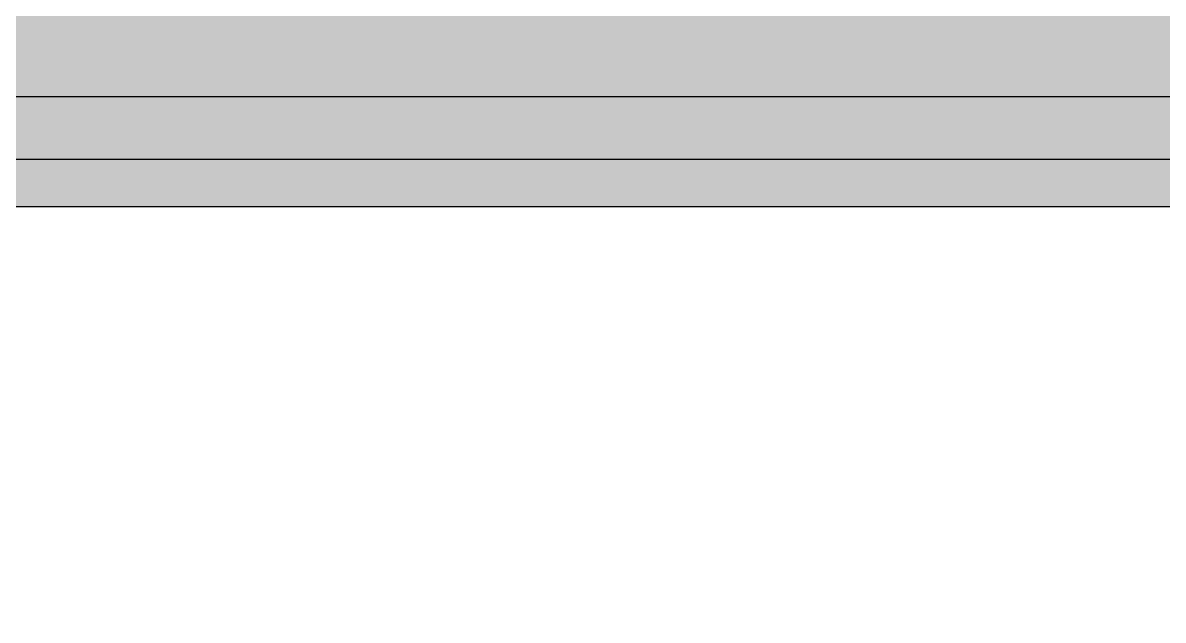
# Model space of a CAD drawing. Header units: millimetres. Extents: x 0 to 460473, y -68369 to 85219.
# Drawn here: x 227665 to 228207, y -29834 to -29550 of the extents above; entities that cross this region are included whole.
import ezdxf

# ---------------------------------------------------------------- set-up
doc = ezdxf.new("R2010")
doc.units = ezdxf.units.MM
doc.header["$LTSCALE"] = 50
for name, color, linetype in [('fur', 6, 'Continuous'), ('ha', 8, 'Continuous'), ('wall', 2, 'Continuous'), ('win', 4, 'Continuous')]:
    doc.layers.add(name, color=color, linetype=linetype)

# ---------------------------------------------------------------- blocks, each defined once
blk = doc.blocks.new('2600')
at = {"layer": 'win'}
blk.add_line((7249.25, -153721.01), (9749.25, -153721.01), dxfattribs=at)
blk.add_lwpolyline([(9749.25, -153668.51), (8519.25, -153668.51), (8519.25, -153698.51), (9749.25, -153698.51)], dxfattribs=at)
blk = doc.blocks.new('EWEDSF')
at = {"layer": 'ha', "transparency": 33554559}
h = blk.add_hatch(color=256, dxfattribs=at)
h.dxf.hatch_style = 1
h.paths.add_polyline_path([(228854, 34359.7), (227259, 34359.7), (227259, 37049.7), (227259, 38269.7), (230434, 38269.7), (230434, 37049.7), (229959, 37049.7), (229959, 34359.7), (229784, 34359.7), (229784, 34159.7), (230134, 34159.7), (230134, 35199.7), (230184, 35199.7), (230184, 35399.7), (230134, 35399.7), (230134, 36849.7), (230634, 36849.7), (230634, 38469.7), (227259, 38469.7), (227259, 39079.7), (227084, 39079.7), (227084, 34159.7), (228854, 34159.7)])
at = {"layer": 'wall', "color": 2}
blk.add_line((230434, 38269.7), (227259, 38269.7), dxfattribs=at)
at = {"layer": 'fur', "xscale": -1}
blk.add_blockref('2600', (237133.25, 191990.7), dxfattribs=at)

msp = doc.modelspace()

# ---------------------------------------------------------------- block references
at = {"layer": 'ha'}
msp.add_blockref('EWEDSF', (0, -67907.45838072), dxfattribs=at)

doc.saveas('drawing.dxf')
